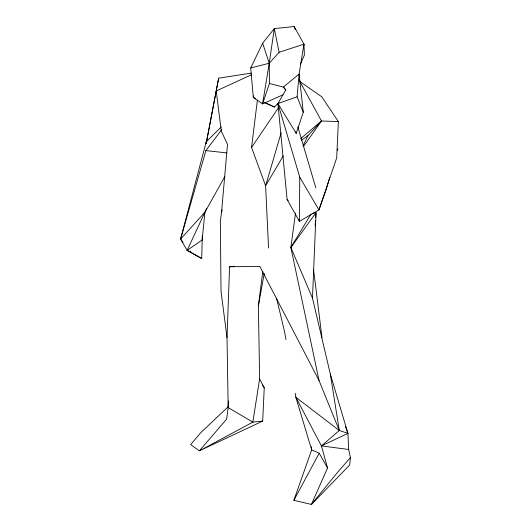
<?xml version="1.0" encoding="UTF-8"?>
<svg xmlns="http://www.w3.org/2000/svg" width="531" height="531" viewBox="0 0 531 531"><rect width="100%" height="100%" fill="white"/><g stroke="black" fill="none" stroke-linecap="round" stroke-linejoin="round"><path stroke-width="0.8" d="M300.407 64.145L304.389 55.105L303.964 44.166L294.167 26.55L274.315 28.601L269.237 63.242L269.429 83.467L283.408 87.097L285.844 89.785L277.932 103.565L299.769 177.188L299.411 221.381L318.932 209.904L326.24 189.315L329.671 177.4M218.639 78.176L206.194 143.463L218.639 78.176L251.263 73.112M221.354 126.896L206.227 141.804L180.573 239.089L187.131 250.347L201.727 258.511L202.311 235.883M228.682 406.288L200.811 432.632L190.662 444.606L199.357 450.852L226.631 419.132L228.164 407.576L227.016 337.65L229.571 266.774L234.47 266.277M228.41 400.971L228.164 407.576L252.829 422.138L262.686 421.103L264.246 387.809L259.626 378.895L258.385 305.776L262.785 271.467M311.259 446.651L311.664 449.857L293.869 500.308L311.412 504.45L349.71 464.97L350.427 457.603L348.675 449.485L347.918 433.356L330.328 374.036L312.474 298.103L316.038 212.659L312.022 213.495M299.132 79.809L300.4 81.907L321.74 96.761L338.366 121.599L336.681 157.953L318.932 209.904L299.769 177.188M315.122 225.781L315.467 220.863M315.693 217.584L316.038 212.659L290.862 247.512L319.071 380.608L339.289 430.508L347.918 433.356L345.382 426.36M227.016 337.65L221.022 291.26L220.345 221.268L221.533 212.267L227.507 144.372L221.281 131.13L216.236 90.967L251.787 74.612M297.081 96.801L277.932 103.565L296.192 133.394L303.281 112.24L297.081 96.801L299.106 74.035L303.964 44.166L279.1 52.297L269.237 63.242L262.573 103.903L253.314 97.452L250.692 67.995L262.646 43.19L274.315 28.601L279.1 52.297M206.566 208.437L204.939 212.221L202.138 240.012L187.131 250.347L201.727 258.511M268.553 248.083L265.613 185.764L251.555 147.465L257.396 100.034M312.474 298.103L290.862 247.512L295.508 213.19M205.988 143.436L206.227 141.804M253.552 95.826L253.314 97.452L255.404 98.335M259.626 378.895L252.829 422.138L199.357 450.852L262.686 421.103M258.385 305.776L264.239 273.379M183.056 242.262L180.573 239.089L205.882 150.605L221.799 129.61M337.45 150.406L337.908 148.819M221.533 212.267L222.224 209.911M281.158 132.816L265.613 185.764L283.275 155.862M303.44 45.739L303.964 44.166M269.429 83.467L262.573 103.903L282.983 94.81M295.156 393.205L295.853 397.274L321.434 445.914L327.541 467.984L311.412 504.45L338.094 471.681L350.427 457.603M187.131 250.347L204.939 212.221L224.938 176.305M303.082 145.72L307.987 135.671L321.481 120.982L338.366 121.599M293.869 500.308L319.224 453.215L311.664 449.857L295.853 397.274L339.289 430.508L321.434 445.914L348.675 449.485M290.862 247.512L310.801 214.365M251.555 147.465L278.39 107.833M303.367 146.649L321.481 120.982L299.756 81.369M180.573 239.089L204.939 212.221M264.624 102.589L274.427 107.036L278.921 102.443M300.699 138.604L321.481 120.982M301.389 140.277L307.987 135.671M321.434 445.914L347.918 433.356M250.692 67.995L269.237 63.242L262.646 43.19M229.571 266.774L259.785 266.37L319.071 380.608M205.882 150.605L226.85 152.895M264.856 102.616L274.427 107.036M277.932 103.565L287.098 199.424L288.147 200.618M190.012 251.136L191.007 252.404M285.844 90.243L283.408 87.097L299.106 74.035L303.281 112.24M262.433 385.128L264.246 387.809M319.224 453.215L327.541 467.984M287.098 199.424L299.411 221.381L298.999 219.781M294.167 26.55L295.269 29.636M297.845 126.849L315.832 187.894M276.532 298.117L284.676 332.24L285.93 339.555M295.86 131.801L296.192 133.394M330.328 374.036L339.289 430.508M313.529 269.27L321.965 337.497"/></g></svg>
